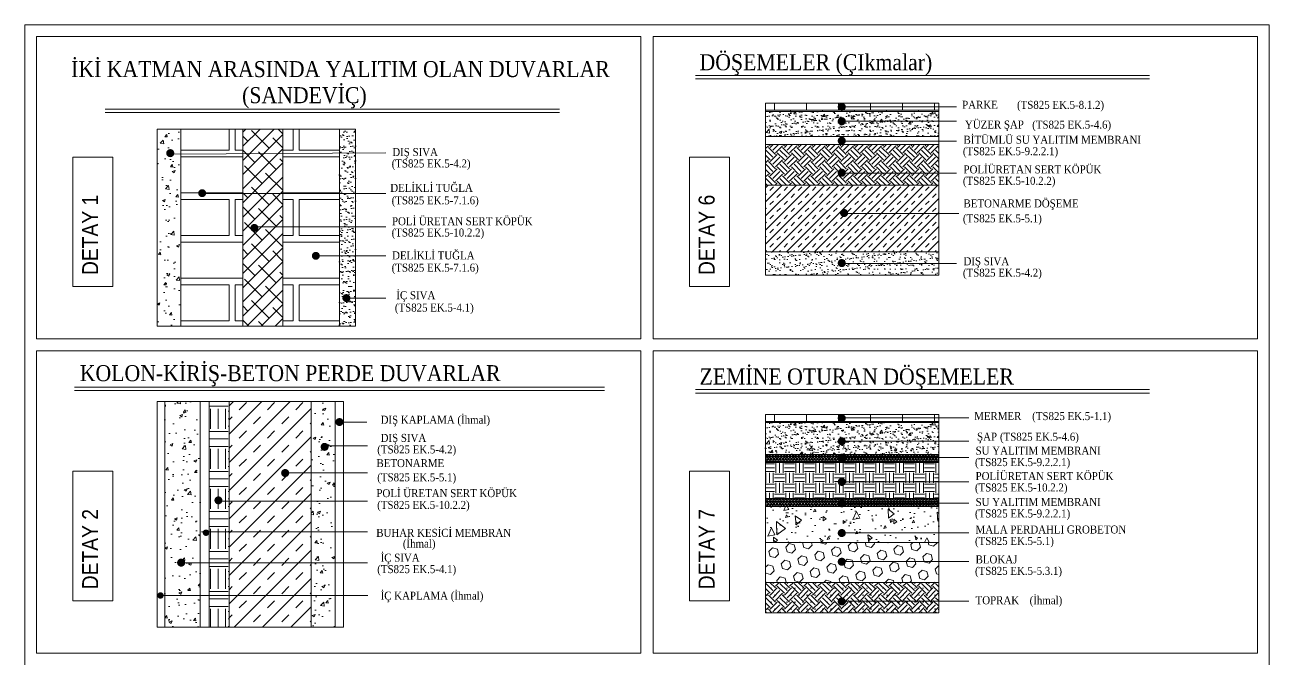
# Model space of a CAD drawing. Header units: millimetres. Extents: x 35860 to 71103, y -11298 to -8385.
# Drawn here: x 69505 to 71103, y -10080 to -9265 of the extents above; entities that cross this region are included whole.
import ezdxf

# ---------------------------------------------------------------- set-up
doc = ezdxf.new("R2010")
doc.units = ezdxf.units.MM
doc.header["$MEASUREMENT"] = 0
doc.layers.add('02', color=2, linetype='Continuous', lineweight=20)
doc.styles.add('T', font='')
doc.styles.get('T').set_extended_font_data('Times New Roman Tur')

msp = doc.modelspace()

# ---------------------------------------------------------------- hatches: boundary and pattern name
at = {"layer": '02'}
h = msp.add_hatch(dxfattribs=at)
h.set_pattern_fill('AR-BRSTD', color=256, scale=5.1413, style=0)
h.set_pattern_definition([(0, (45275.231, -37497.466), (0, 13.711847), []), (90, (45275.231, -37497.466), (-20.5652, 13.711847), [13.711847, -13.711847])])
h.paths.add_polyline_path([(70456.1, -9365.6), (70456.1, -9375.9), (70678.7, -9375.9), (70678.7, -9365.6)])
h = msp.add_hatch(dxfattribs=at)
h.set_pattern_fill('AR-CONC', color=256, scale=5.1413, style=0)
h.set_pattern_definition([(50, (45275.23, -37497.466), (36.876498, -3.226276), [3.855975, -42.415725]), (355, (45275.23, -37497.466), (-7.133622, 38.672454), [3.08478, -33.93258]), (100.4514, (45278.304, -37497.735), (29.742903, 35.446155), [3.277074, -36.04782]), (46.1842, (45275.23, -37487.183), (54.870064, -8.50983), [5.78396, -63.62359]), (96.6356, (45279.804, -37487.89), (48.05381, 50.08232), [4.91561, -54.07172]), (351.1842, (45275.23, -37487.183), (48.053775, 50.08236), [4.62717, -50.89887]), (21, (45280.373, -37489.754), (30.688782, -20.699845), [3.855975, -42.415725]), (326, (45280.373, -37489.754), (12.50957, 37.28214), [3.08478, -33.93258]), (71.4514, (45282.93, -37491.48), (43.198366, 16.58226), [3.277074, -36.04782]), (37.5, (45275.231, -37497.466), (0.6251746, 17.1150717), [0, -33.521276, 0, -34.44671, 0, -34.061113]), (7.5, (45275.231, -37497.466), (13.525194, 20.277889), [0, -19.639766, 0, -32.750081, 0, -12.981782]), (327.5, (45263.766, -37497.466), (27.445413, -1.1596136), [0, -12.85325, 0, -40.10214, 0, -53.212455]), (317.5, (45258.625, -37497.466), (29.98335, 5.146697), [0, -16.709225, 0, -26.631934, 0, -37.788555])])
h.paths.add_polyline_path([(70456.1, -9375.9), (70456.1, -9408.4), (70678.7, -9408.4), (70678.7, -9375.9)])
h = msp.add_hatch(dxfattribs=at)
h.set_pattern_fill('AR-SAND', color=256, scale=5.1413, style=0)
h.set_pattern_definition([(37.5, (45275.231, -37497.466), (-0.3238678, 9.906379), [0, -7.814776, 0, -8.74021, 0, -8.3546125]), (7.5, (45275.231, -37497.466), (9.098953, 14.5094996), [0, -4.215866, 0, -7.043581, 0, -2.6991825]), (327.5, (45268.9075, -37497.466), (16.0107376, 0.0290949), [0, -2.57065, 0, -9.25434, 0, -12.082055]), (317.5, (45268.908, -37497.466), (15.4553987, 4.5123934), [0, -1.285325, 0, -6.066734, 0, -6.940755])])
h.paths.add_polyline_path([(70456.1, -9375.9), (70456.1, -9408.4), (70678.7, -9408.4), (70678.7, -9375.9)])
h = msp.add_hatch(dxfattribs=at)
h.set_pattern_fill('AR-CONC', color=256, scale=5.1413, style=0)
h.set_pattern_definition([(50, (44490.137, -37452.67), (36.876498, -3.226276), [3.855975, -42.415725]), (355, (44490.137, -37452.67), (-7.133622, 38.672454), [3.08478, -33.93258]), (100.4514, (44493.21, -37452.94), (29.742903, 35.446155), [3.277074, -36.04782]), (46.1842, (44490.137, -37442.39), (54.870064, -8.50983), [5.78396, -63.62359]), (96.6356, (44494.71, -37443.097), (48.05381, 50.08232), [4.91561, -54.07172]), (351.1842, (44490.137, -37442.39), (48.053775, 50.08236), [4.62717, -50.89887]), (21, (44495.278, -37444.958), (30.688782, -20.699845), [3.855975, -42.415725]), (326, (44495.28, -37444.96), (12.50957, 37.28214), [3.08478, -33.93258]), (71.4514, (44497.836, -37446.683), (43.198366, 16.58226), [3.277074, -36.04782]), (37.5, (44490.137, -37452.67), (0.6251746, 17.1150717), [0, -33.521276, 0, -34.44671, 0, -34.061113]), (7.5, (44490.137, -37452.67), (13.525194, 20.277889), [0, -19.639766, 0, -32.750081, 0, -12.981782]), (327.5, (44478.672, -37452.67), (27.445413, -1.1596136), [0, -12.85325, 0, -40.10214, 0, -53.212455]), (317.5, (44473.53, -37452.67), (29.98335, 5.146697), [0, -16.709225, 0, -26.631934, 0, -37.788555])])
h.paths.add_polyline_path([(69674.5, -9651.8), (69705.3, -9651.8), (69705.3, -9398.6), (69674.5, -9398.6)])
h = msp.add_hatch(dxfattribs=at)
h.set_pattern_fill('AR-BRELM', color=256, scale=20.5652, style=0)
h.set_pattern_definition([(0, (44479.42, -37452.67), (0, 109.69478), [156.80965, -7.71195]), (0, (44479.42, -37406.4), (0, 109.69478), [156.80965, -7.71195]), (0, (44520.55, -37397.82), (0, 109.69478), [74.54885, -7.71195]), (0, (44520.55, -37351.55), (0, 109.69478), [74.54885, -7.71195]), (90, (44479.42, -37452.67), (-164.5216, 1e-14), [46.2717, -63.4231]), (90, (44471.7, -37452.67), (-164.5216, 1e-14), [46.2717, -63.4231]), (90, (44520.55, -37397.82), (-82.2608, 5e-15), [46.2717, -63.42308]), (90, (44512.84, -37397.82), (-82.2608, 5e-15), [46.2717, -63.42308])])
h.paths.add_polyline_path([(69705.3, -9651.8), (69784.7, -9651.8), (69784.7, -9398.6), (69705.3, -9398.6)])
h.paths.add_polyline_path([(69908.9, -9398.6), (69836.1, -9398.6), (69836.1, -9651.8), (69908.9, -9651.8)])
h = msp.add_hatch(dxfattribs=at)
h.set_pattern_fill('ANSI38', color=256, scale=102.826, style=0)
h.set_pattern_definition([(45, (44479.42, -37452.67), (-9.0886202, 9.0886202), []), (135, (44479.42, -37452.67), (-27.2658607, 9.0886202), [32.133125, -19.279875])])
h.paths.add_polyline_path([(69784.7, -9651.8), (69836.1, -9651.8), (69836.1, -9398.6), (69784.7, -9398.6)])
h = msp.add_hatch(dxfattribs=at)
h.set_pattern_fill('AR-SAND', color=256, scale=5.1413, style=0)
h.set_pattern_definition([(37.5, (44462.45, -37452.67), (-0.3238678, 9.906379), [0, -7.814776, 0, -8.74021, 0, -8.3546125]), (7.5, (44462.45, -37452.67), (9.098953, 14.5094996), [0, -4.215866, 0, -7.043581, 0, -2.6991825]), (327.5, (44456.127, -37452.67), (16.0107376, 0.0290949), [0, -2.57065, 0, -9.25434, 0, -12.082055]), (317.5, (44456.127, -37452.67), (15.4553987, 4.5123934), [0, -1.285325, 0, -6.066734, 0, -6.940755])])
h.paths.add_polyline_path([(69929.5, -9398.6), (69908.9, -9398.6), (69908.9, -9651.8), (69929.5, -9651.8)])
h = msp.add_hatch(dxfattribs=at)
h.set_pattern_fill('EARTH', color=256, scale=51.413, angle=45, style=0)
h.set_pattern_definition([(45, (45275.231, -37422.139), (1e-15, 18.1772405), [12.85325, -12.85325]), (45, (45271.823, -37418.731), (1e-15, 18.1772405), [12.85325, -12.85325]), (45, (45268.415, -37415.323), (1e-15, 18.1772405), [12.85325, -12.85325]), (135, (45268.415, -37413.051), (-18.1772405, 2e-15), [12.85325, -12.85325]), (135, (45271.823, -37409.642), (-18.1772405, 2e-15), [12.85325, -12.85325]), (135, (45275.231, -37406.234), (-18.1772405, 2e-15), [12.85325, -12.85325])])
h.paths.add_polyline_path([(70678.7, -9418.6), (70456.1, -9418.6), (70456.1, -9470.7), (70678.7, -9470.7)])
h = msp.add_hatch(dxfattribs=at)
h.set_pattern_fill('TRANS', color=256, scale=51.413, angle=45, style=0)
h.set_pattern_definition([(45, (43236.725, -41019.536), (-9.0886202, 9.0886202), []), (45, (43232.18, -41014.992), (-9.0886202, 9.0886202), [6.426625, -6.426625])])
h.paths.add_polyline_path([(70678.7, -9556.3), (70678.7, -9470.7), (70456.1, -9470.7), (70456.1, -9556.3)])
h = msp.add_hatch(dxfattribs=at)
h.set_pattern_fill('AR-SAND', color=256, scale=5.1413, style=0)
h.set_pattern_definition([(37.5, (45275.231, -37507.748), (-0.3238678, 9.906379), [0, -7.814776, 0, -8.74021, 0, -8.3546125]), (7.5, (45275.231, -37507.748), (9.098953, 14.5094996), [0, -4.215866, 0, -7.043581, 0, -2.6991825]), (327.5, (45268.9075, -37507.748), (16.0107376, 0.0290949), [0, -2.57065, 0, -9.25434, 0, -12.082055]), (317.5, (45268.908, -37507.748), (15.4553987, 4.5123934), [0, -1.285325, 0, -6.066734, 0, -6.940755])])
h.paths.add_polyline_path([(70678.7, -9586.2), (70678.7, -9556.3), (70456.1, -9556.3), (70456.1, -9586.2)])
h = msp.add_hatch(dxfattribs=at)
h.set_pattern_fill('AR-CONC', color=256, scale=5.1413, style=0)
h.set_pattern_definition([(50, (45657.12, -37906.674), (36.876498, -3.226276), [3.855975, -42.415725]), (355, (45657.12, -37906.674), (-7.133622, 38.672454), [3.08478, -33.93258]), (100.4514, (45660.19, -37906.943), (29.742903, 35.446155), [3.277074, -36.04782]), (46.1842, (45657.12, -37896.39), (54.870064, -8.50983), [5.78396, -63.62359]), (96.6356, (45661.69, -37897.1), (48.05381, 50.08232), [4.91561, -54.07172]), (351.1842, (45657.12, -37896.39), (48.053775, 50.08236), [4.62717, -50.89887]), (21, (45662.26, -37898.962), (30.688782, -20.699845), [3.855975, -42.415725]), (326, (45662.26, -37898.962), (12.50957, 37.28214), [3.08478, -33.93258]), (71.4514, (45664.817, -37900.687), (43.198366, 16.58226), [3.277074, -36.04782]), (37.5, (45657.119, -37906.674), (0.6251746, 17.1150717), [0, -33.521276, 0, -34.44671, 0, -34.061113]), (7.5, (45657.119, -37906.674), (13.525194, 20.277889), [0, -19.639766, 0, -32.750081, 0, -12.981782]), (327.5, (45645.653, -37906.674), (27.445413, -1.1596136), [0, -12.85325, 0, -40.10214, 0, -53.212455]), (317.5, (45640.512, -37906.674), (29.98335, 5.146697), [0, -16.709225, 0, -26.631934, 0, -37.788555])])
h.paths.add_polyline_path([(69730, -9748.5), (69684.4, -9748.5), (69684.4, -10038.5), (69730, -10038.5)])
h = msp.add_hatch(dxfattribs=at)
h.set_pattern_fill('EARTH', color=256, scale=102.826, angle=90, style=0)
h.set_pattern_definition([(90, (45649.84, -37906.674), (-25.7065, 25.7065), [25.7065, -25.7065]), (90, (45640.2, -37906.674), (-25.7065, 25.7065), [25.7065, -25.7065]), (90, (45630.56, -37906.674), (-25.7065, 25.7065), [25.7065, -25.7065]), (180, (45627.347, -37903.46), (-25.7065, -25.7065), [25.7065, -25.7065]), (180, (45627.347, -37893.82), (-25.7065, -25.7065), [25.7065, -25.7065]), (180, (45627.347, -37884.18), (-25.7065, -25.7065), [25.7065, -25.7065])])
h.paths.add_polyline_path([(69741.7, -10038.5), (69767.1, -10038.5), (69767.1, -9748.5), (69741.7, -9748.5)])
h = msp.add_hatch(dxfattribs=at)
h.set_pattern_fill('TRANS', color=256, scale=102.826, angle=45, style=0)
h.set_pattern_definition([(45, (45649.84, -37906.674), (-18.17724, 18.17724), []), (45, (45640.752, -37897.585), (-18.17724, 18.17724), [12.85325, -12.85325])])
h.paths.add_polyline_path([(69872.5, -9748.5), (69767.1, -9748.5), (69767.1, -10038.5), (69872.5, -10038.5)])
h = msp.add_hatch(dxfattribs=at)
h.set_pattern_fill('AR-CONC', color=256, scale=5.1413, style=0)
h.set_pattern_definition([(50, (45649.84, -37906.674), (36.876498, -3.226276), [3.855975, -42.415725]), (355, (45649.84, -37906.674), (-7.133622, 38.672454), [3.08478, -33.93258]), (100.4514, (45652.914, -37906.943), (29.742903, 35.446155), [3.277074, -36.04782]), (46.1842, (45649.84, -37896.39), (54.870064, -8.50983), [5.78396, -63.62359]), (96.6356, (45654.413, -37897.1), (48.05381, 50.08232), [4.91561, -54.07172]), (351.1842, (45649.84, -37896.39), (48.053775, 50.08236), [4.62717, -50.89887]), (21, (45654.982, -37898.962), (30.688782, -20.699845), [3.855975, -42.415725]), (326, (45654.98, -37898.962), (12.50957, 37.28214), [3.08478, -33.93258]), (71.4514, (45657.54, -37900.687), (43.198366, 16.58226), [3.277074, -36.04782]), (37.5, (45649.84, -37906.674), (0.6251746, 17.1150717), [0, -33.521276, 0, -34.44671, 0, -34.061113]), (7.5, (45649.84, -37906.674), (13.525194, 20.277889), [0, -19.639766, 0, -32.750081, 0, -12.981782]), (327.5, (45638.375, -37906.674), (27.445413, -1.1596136), [0, -12.85325, 0, -40.10214, 0, -53.212455]), (317.5, (45633.234, -37906.674), (29.98335, 5.146697), [0, -16.709225, 0, -26.631934, 0, -37.788555])])
h.paths.add_polyline_path([(69872.5, -10038.5), (69903.4, -10038.5), (69903.4, -9748.5), (69872.5, -9748.5)])
h = msp.add_hatch(dxfattribs=at)
h.set_pattern_fill('AR-BRSTD', color=256, scale=5.1413, style=0)
h.set_pattern_definition([(0, (45275.231, -37897.209), (0, 13.711847), []), (90, (45275.231, -37897.209), (-20.5652, 13.711847), [13.711847, -13.711847])])
h.paths.add_polyline_path([(70456.1, -9765.3), (70456.1, -9775.6), (70678.7, -9775.6), (70678.7, -9765.3)])
h = msp.add_hatch(dxfattribs=at)
h.set_pattern_fill('AR-SAND', color=256, scale=5.1413, style=0)
h.set_pattern_definition([(37.5, (45275.231, -37897.209), (-0.3238678, 9.906379), [0, -7.814776, 0, -8.74021, 0, -8.3546125]), (7.5, (45275.231, -37897.209), (9.098953, 14.5094996), [0, -4.215866, 0, -7.043581, 0, -2.6991825]), (327.5, (45268.9075, -37897.209), (16.0107376, 0.0290949), [0, -2.57065, 0, -9.25434, 0, -12.082055]), (317.5, (45268.908, -37897.209), (15.4553987, 4.5123934), [0, -1.285325, 0, -6.066734, 0, -6.940755])])
h.paths.add_polyline_path([(70678.7, -9816.7), (70678.7, -9775.6), (70456.1, -9775.6), (70456.1, -9816.7)])
h = msp.add_hatch(dxfattribs=at)
h.set_pattern_fill('AR-CONC', color=256, scale=5.1413, style=0)
h.set_pattern_definition([(50, (45275.23, -37897.21), (36.876498, -3.226276), [3.855975, -42.415725]), (355, (45275.23, -37897.21), (-7.133622, 38.672454), [3.08478, -33.93258]), (100.4514, (45278.304, -37897.478), (29.742903, 35.446155), [3.277074, -36.04782]), (46.1842, (45275.23, -37886.926), (54.870064, -8.50983), [5.78396, -63.62359]), (96.6356, (45279.804, -37887.635), (48.05381, 50.08232), [4.91561, -54.07172]), (351.1842, (45275.23, -37886.926), (48.053775, 50.08236), [4.62717, -50.89887]), (21, (45280.373, -37889.497), (30.688782, -20.699845), [3.855975, -42.415725]), (326, (45280.373, -37889.497), (12.50957, 37.28214), [3.08478, -33.93258]), (71.4514, (45282.93, -37891.22), (43.198366, 16.58226), [3.277074, -36.04782]), (37.5, (45275.231, -37897.209), (0.6251746, 17.1150717), [0, -33.521276, 0, -34.44671, 0, -34.061113]), (7.5, (45275.231, -37897.209), (13.525194, 20.277889), [0, -19.639766, 0, -32.750081, 0, -12.981782]), (327.5, (45263.766, -37897.209), (27.445413, -1.1596136), [0, -12.85325, 0, -40.10214, 0, -53.212455]), (317.5, (45258.625, -37897.209), (29.98335, 5.146697), [0, -16.709225, 0, -26.631934, 0, -37.788555])])
h.paths.add_polyline_path([(70678.7, -9816.7), (70678.7, -9775.6), (70456.1, -9775.6), (70456.1, -9816.7)])
h = msp.add_hatch(dxfattribs=at)
h.set_pattern_fill('NET3', color=256, scale=25.7065, style=0)
h.set_pattern_definition([(0, (45275.2313, -37897.2087), (0, 3.2133125), []), (60, (45275.2313, -37897.2087), (-2.78281026, 1.60665625), []), (120, (45275.2313, -37897.2087), (-2.78281026, -1.60665625), [])])
h.paths.add_polyline_path([(70678.7, -9827), (70678.7, -9816.7), (70456.1, -9816.7), (70456.1, -9827)])
h.paths.add_polyline_path([(70456.1, -9873.3), (70456.1, -9883.6), (70678.7, -9883.6), (70678.7, -9873.3)])
h = msp.add_hatch(dxfattribs=at)
h.set_pattern_fill('EARTH', color=256, scale=51.413, style=0)
h.set_pattern_definition([(0, (45275.231, -37897.209), (12.85325, 12.85325), [12.85325, -12.85325]), (0, (45275.231, -37892.389), (12.85325, 12.85325), [12.85325, -12.85325]), (0, (45275.231, -37887.569), (12.85325, 12.85325), [12.85325, -12.85325]), (90, (45276.838, -37885.962), (-12.85325, 12.85325), [12.85325, -12.85325]), (90, (45281.658, -37885.962), (-12.85325, 12.85325), [12.85325, -12.85325]), (90, (45286.478, -37885.962), (-12.85325, 12.85325), [12.85325, -12.85325])])
h.paths.add_polyline_path([(70678.7, -9873.3), (70678.7, -9827), (70456.1, -9827), (70456.1, -9873.3)])
h = msp.add_hatch(dxfattribs=at)
h.set_pattern_fill('AR-CONC', color=256, scale=15.4239, angle=45, style=0)
h.set_pattern_definition([(95, (45275.23, -37897.21), (85.07083, 71.3829), [11.56792, -127.24717]), (40, (45275.23, -37897.21), (-97.16936, 66.90397), [9.25434, -101.79774]), (145.4514, (45282.32, -37891.26), (-12.09843, 138.28687), [9.83122, -108.14346]), (91.1842, (45253.42, -37875.4), (134.44906, 98.3449), [17.3519, -190.87076]), (141.6356, (45264.62, -37867.2), (-4.3031, 208.1782), [14.7468, -162.21516]), (36.1842, (45253.42, -37875.4), (-4.3033, 208.1782), [13.8815, -152.6966]), (66, (45269.78, -37869.94), (109.01174, 21.18974), [11.56792, -127.24717]), (11, (45269.78, -37869.94), (-52.55055, 105.62417), [9.25434, -101.79774]), (116.4514, (45278.86, -37868.18), (56.4613, 126.81386), [9.83122, -108.14346]), (82.5, (45275.23, -37897.21), (-34.980354, 37.632745), [0, -100.56383, 0, -103.34013, 0, -102.18334]), (52.5, (45275.23, -37897.21), (-14.32463, 71.70717), [0, -58.9193, 0, -98.25024, 0, -38.94535]), (12.5, (45250.91, -37921.53), (60.680425, 55.7606), [0, -38.55975, 0, -120.30642, 0, -159.63736]), (2.5, (45240.004, -37932.436), (52.6865, 74.52209), [0, -50.12768, 0, -79.8958, 0, -113.36567])])
h.paths.add_polyline_path([(70456.1, -9883.6), (70456.1, -9929.9), (70678.7, -9929.9), (70678.7, -9883.6)])
h = msp.add_hatch(dxfattribs=at)
h.set_pattern_fill('AR-CONC', color=256, scale=5.1413, angle=45, style=0)
h.set_pattern_definition([(95, (45275.23, -37897.21), (28.356943, 23.7943), [3.855975, -42.415725]), (40, (45275.23, -37897.21), (-32.389787, 22.30132), [3.08478, -33.93258]), (145.4514, (45277.594, -37895.226), (-4.03281, 46.095625), [3.277074, -36.04782]), (91.1842, (45267.96, -37889.94), (44.81635, 32.781637), [5.78396, -63.62359]), (141.6356, (45271.695, -37887.206), (-1.43437, 69.39273), [4.91561, -54.07172]), (36.1842, (45267.96, -37889.94), (-1.43443, 69.39273), [4.62717, -50.89887]), (66, (45273.414, -37888.12), (36.337247, 7.063245), [3.855975, -42.415725]), (11, (45273.414, -37888.12), (-17.51685, 35.208056), [3.08478, -33.93258]), (116.4514, (45276.44, -37887.53), (18.82043, 42.271286), [3.277074, -36.04782]), (82.5, (45275.231, -37897.209), (-11.660118, 12.5442485), [0, -33.521276, 0, -34.44671, 0, -34.061112]), (52.5, (45275.231, -37897.209), (-4.774877, 23.9023895), [0, -19.639766, 0, -32.750081, 0, -12.981782]), (12.5, (45267.124, -37905.316), (20.226808, 18.586867), [0, -12.85325, 0, -40.10214, 0, -53.212455]), (2.5, (45263.49, -37908.95), (17.562166, 24.840695), [0, -16.709225, 0, -26.631934, 0, -37.788555])])
h.paths.add_polyline_path([(70456.1, -9883.6), (70456.1, -9929.9), (70678.7, -9929.9), (70678.7, -9883.6)])
h = msp.add_hatch(dxfattribs=at)
h.set_pattern_fill('AR-CONC', color=256, scale=10.2826, angle=45, style=0)
h.set_pattern_definition([(95, (45275.23, -37897.21), (56.71389, 47.5886), [7.71195, -84.83145]), (40, (45275.23, -37897.21), (-64.77957, 44.60264), [6.16956, -67.86516]), (145.4514, (45279.96, -37893.24), (-8.06562, 92.19125), [6.55415, -72.09564]), (91.1842, (45260.69, -37882.67), (89.6327, 65.56327), [11.56792, -127.24717]), (141.6356, (45268.16, -37877.2), (-2.86874, 138.78545), [9.83122, -108.14344]), (36.1842, (45260.69, -37882.67), (-2.86885, 138.78545), [9.25434, -101.79774]), (66, (45271.596, -37879.03), (72.67449, 14.12649), [7.71195, -84.83145]), (11, (45271.596, -37879.03), (-35.0337, 70.41611), [6.16956, -67.86516]), (116.4514, (45277.65, -37877.854), (37.64086, 84.54257), [6.55415, -72.09564]), (82.5, (45275.23, -37897.21), (-23.320236, 25.088497), [0, -67.04255, 0, -68.89342, 0, -68.122225]), (52.5, (45275.23, -37897.21), (-9.549753, 47.80478), [0, -39.27953, 0, -65.50016, 0, -25.963565]), (12.5, (45259.017, -37913.423), (40.453616, 37.173734), [0, -25.7065, 0, -80.20428, 0, -106.42491]), (2.5, (45251.746, -37920.694), (35.12433, 49.68139), [0, -33.41845, 0, -53.26387, 0, -75.57711])])
h.paths.add_polyline_path([(70678.7, -9929.9), (70678.7, -9883.6), (70456.1, -9883.6), (70456.1, -9929.9)])
h = msp.add_hatch(dxfattribs=at)
h.set_pattern_fill('HEX', color=256, scale=51.413, angle=45, style=0)
h.set_pattern_definition([(45, (45275.231, -37897.209), (-7.870976, 7.870976), [6.426625, -12.85325]), (165, (45275.231, -37897.209), (-2.8809772, -10.7519532), [6.426625, -12.85325]), (105, (45279.776, -37892.664), (-10.7519532, -2.8809772), [6.426625, -12.85325])])
h.paths.add_polyline_path([(70456.1, -9929.9), (70456.1, -9981), (70678.7, -9981), (70678.7, -9929.9)])
h = msp.add_hatch(dxfattribs=at)
h.set_pattern_fill('EARTH', color=256, scale=51.413, angle=45, style=0)
h.set_pattern_definition([(45, (45275.231, -37887.966), (1e-15, 18.1772405), [12.85325, -12.85325]), (45, (45271.823, -37884.558), (1e-15, 18.1772405), [12.85325, -12.85325]), (45, (45268.415, -37881.15), (1e-15, 18.1772405), [12.85325, -12.85325]), (135, (45268.415, -37878.877), (-18.1772405, 2e-15), [12.85325, -12.85325]), (135, (45271.823, -37875.469), (-18.1772405, 2e-15), [12.85325, -12.85325]), (135, (45275.231, -37872.061), (-18.1772405, 2e-15), [12.85325, -12.85325])])
h.paths.add_polyline_path([(70678.7, -10019.9), (70678.7, -9981), (70456.1, -9981), (70456.1, -10019.9)])
h = msp.add_hatch(dxfattribs=at)
h.set_pattern_fill('SWAMP', color=256, scale=10.2826, style=0)
h.set_pattern_definition([(0, (45275.231, -37887.966), (5.1413, 8.9049928), [1.285325, -8.997275]), (90, (45275.874, -37887.966), (-5.1413, 8.9049928), [0.6426625, -17.167323]), (90, (45276.0346, -37887.966), (-5.1413, 8.9049928), [0.51413, -17.2958556]), (90, (45275.7133, -37887.966), (-5.1413, 8.9049928), [0.51413, -17.2958556]), (60, (45276.195, -37887.966), (-5.1413, 8.9049928), [0.411304, -9.871296]), (120, (45275.553, -37887.966), (-10.2826, 4e-09), [0.411304, -9.871296])])
h.paths.add_polyline_path([(70456.1, -9981), (70456.1, -10019.9), (70678.7, -10019.9), (70678.7, -9981)])

# ---------------------------------------------------------------- linework, layer by layer
for p, q in [((70949.3, -9329.7), (70366.2, -9329.7)), ((70949.3, -9334.2), (70366.2, -9334.2)), ((70191.3, -9373), (69608.1, -9373)), ((70191.3, -9377.5), (69608.1, -9377.5)), ((70456.1, -9365.6), (70678.7, -9365.6)), ((70456.1, -9365.6), (70456.1, -9586.2)), ((70456.1, -9375.9), (70678.7, -9375.9)), ((70556.6, -9370), (70701.4, -9370)), ((70678.7, -9365.6), (70678.7, -9586.2)), ((70556.6, -9388.4), (70701.4, -9388.4)), ((69674.5, -9398.6), (69674.5, -9651.8)), ((69929.5, -9398.6), (69674.5, -9398.6)), ((69705.3, -9398.6), (69705.3, -9651.8)), ((69784.7, -9398.6), (69784.7, -9651.8)), ((69836.1, -9398.6), (69836.1, -9651.8)), ((69908.9, -9398.6), (69908.9, -9651.8)), ((69929.5, -9398.6), (69929.5, -9651.8)), ((70456.1, -9408.4), (70678.7, -9408.4)), ((70456.1, -9418.6), (70678.7, -9418.6)), ((70556.6, -9414.2), (70701.4, -9414.2)), ((69694.9, -9430.7), (69968.5, -9429.4)), ((70556.6, -9455.3), (70701.4, -9455.3)), ((70456.1, -9470.7), (70678.7, -9470.7)), ((69732.6, -9481.3), (69968.5, -9481.3)), ((70559.6, -9507), (70704.4, -9507)), ((69799.5, -9524.4), (69968.5, -9524.4)), ((70456.1, -9556.3), (70678.7, -9556.3)), ((69877, -9561.4), (69968.5, -9561.4)), ((70556.6, -9571.3), (70701.4, -9571.3)), ((70456.1, -9586.2), (70678.7, -9586.2)), ((69916.2, -9615.8), (69968.5, -9615.8)), ((69674.5, -9651.8), (69929.5, -9651.8)), ((70249.1, -9730.2), (69568.6, -9730.2)), ((70249.1, -9734.6), (69568.6, -9734.6)), ((70949.3, -9733.4), (70366.2, -9733.4)), ((70949.3, -9737.9), (70366.2, -9737.9)), ((69914.1, -9748.5), (69674.5, -9748.5)), ((69674.5, -9748.5), (69674.5, -10038.5)), ((69684.4, -9748.5), (69684.4, -10038.5)), ((69730, -9748.5), (69730, -10038.5)), ((69741.7, -9748.5), (69741.7, -10038.5)), ((69767.1, -9748.5), (69767.1, -10038.5)), ((69872.5, -9748.5), (69872.5, -10038.5)), ((69903.4, -9748.5), (69903.4, -10038.5)), ((69914.1, -9748.5), (69914.1, -10038.5)), ((69908, -9775), (69944.2, -9775)), ((70456.1, -9765.3), (70678.7, -9765.3)), ((70456.1, -9765.3), (70456.1, -10019.9)), ((70456.1, -9775.6), (70678.7, -9775.6)), ((70556.6, -9769.7), (70717, -9769.7)), ((70678.7, -9765.3), (70678.7, -10019.9)), ((69890, -9805.5), (69944.8, -9805.5)), ((70556.6, -9799.6), (70717, -9799.6)), ((70456.1, -9816.7), (70678.7, -9816.7)), ((70456.1, -9827), (70678.7, -9827)), ((70556.6, -9820.6), (70717, -9820.6)), ((69839.1, -9840.4), (69944.8, -9840.4)), ((70556.6, -9851.7), (70717, -9851.7)), ((70456.1, -9873.3), (70678.7, -9873.3)), ((69749.5, -9876.5), (69944.8, -9876.5)), ((70456.1, -9883.6), (70678.7, -9883.6)), ((70556.6, -9879.1), (70717, -9879.1)), ((69731.8, -9916.2), (69944.8, -9916.2)), ((70556.6, -9917.4), (70717, -9917.4)), ((70456.1, -9929.9), (70678.7, -9929.9)), ((69701.2, -9955.9), (69944.8, -9955.9)), ((70556.6, -9954.3), (70717, -9954.3)), ((70456.1, -9981), (70678.7, -9981)), ((69679.5, -9997.8), (69945.2, -9997.8)), ((70456.1, -10019.9), (70678.7, -10019.9)), ((70556.6, -10005.3), (70717, -10005.3)), ((69914.1, -10038.5), (69674.5, -10038.5))]:
    msp.add_line(p, q, dxfattribs=at)
for points in [[(69504.8, -9264.8), (71102.9, -9264.8), (71102.9, -11297.8), (69504.8, -11297.8)], [(69519.8, -9279.8), (70296.1, -9279.8), (70296.1, -9668.2), (69519.8, -9668.2)], [(70311.6, -9279.8), (71087.9, -9279.8), (71087.9, -9668.2), (70311.6, -9668.2)], [(69566.5, -9434.6), (69617.9, -9434.6), (69617.9, -9600.8), (69566.5, -9600.8)], [(70358.3, -9434.6), (70409.7, -9434.6), (70409.7, -9600.8), (70358.3, -9600.8)], [(69519.8, -9683.6), (70296.1, -9683.6), (70296.1, -10071.8), (69519.8, -10071.8)], [(70311.6, -9683.6), (71087.9, -9683.6), (71087.9, -10071.8), (70311.6, -10071.8)], [(69566.5, -9838.3), (69617.9, -9838.3), (69617.9, -10004.5), (69566.5, -10004.5)], [(70358.3, -9838.3), (70409.7, -9838.3), (70409.7, -10004.5), (70358.3, -10004.5)]]:
    msp.add_lwpolyline(points, close=True, dxfattribs=at)
for points, const_width in [([(70551.4, -9370.2, 1), (70556.6, -9370.2, 1)], 5.14), ([(70551.4, -9388.6, 1), (70556.6, -9388.6, 1)], 5.14), ([(70551.4, -9413.7, 1), (70556.6, -9413.7, 1)], 5.14), ([(69688.9, -9429.6, 1), (69694.1, -9429.6, 1)], 5.14), ([(70551.4, -9454.8, 1), (70556.6, -9454.8, 1)], 5.14), ([(69730, -9481, 1), (69735.1, -9481, 1)], 5.14), ([(70554.4, -9506.5, 1), (70559.6, -9506.5, 1)], 5.14), ([(69797, -9525.6, 1), (69802.1, -9525.6, 1)], 5.14), ([(69876, -9561.5, 1), (69881.1, -9561.5, 1)], 5.14), ([(70551.4, -9570.8, 1), (70556.6, -9570.8, 1)], 5.14), ([(69915.2, -9615.8, 1), (69920.3, -9615.8, 1)], 5.14), ([(69906.3, -9775, -1), (69911.4, -9775, -1)], 5.14), ([(70551.4, -9770, 1), (70556.6, -9770, 1)], 5.14), ([(70551.4, -9799.8, 1), (70556.6, -9799.8, 1)], 5.14), ([(69887.2, -9806.9, -1), (69892.3, -9806.9, -1)], 5.14), ([(70551.4, -9820.8, 1), (70556.6, -9820.8, 1)], 5.14), ([(69836.5, -9840.5, -1), (69841.7, -9840.5, -1)], 5.14), ([(70551.4, -9851.9, 1), (70556.6, -9851.9, 1)], 5.14), ([(69750.8, -9875.6, -1), (69755.9, -9875.6, -1)], 5.14), ([(70551.4, -9879.4, 1), (70556.6, -9879.4, 1)], 5.14), ([(69735.3, -9917.2, -1), (69739.4, -9917.2, -1)], 4.11), ([(70551.4, -9917.6, 1), (70556.6, -9917.6, 1)], 5.14), ([(69702.9, -9955.6, -1), (69708.1, -9955.6, -1)], 5.14), ([(70551.4, -9954.5, 1), (70556.6, -9954.5, 1)], 5.14), ([(69676.9, -9997.8, -1), (69681, -9997.8, -1)], 4.11), ([(70551.4, -10005.5, 1), (70556.6, -10005.5, 1)], 5.14)]:
    msp.add_lwpolyline(points, format="xyb", close=True, dxfattribs=dict(at, const_width=const_width))

# ---------------------------------------------------------------- texts
at = {"layer": '02', "style": 'T', "width": 0.9}
for s, height, p in [('DÖŞEMELER (ÇIkmalar)', 20.565, (70371.3, -9323.1)), ('İKİ KATMAN ARASINDA YALITIM OLAN DUVARLAR', 20.565, (69564.2, -9331.9)), ('(SANDEVİÇ)', 20.57, (69783.8, -9365.4)), ('PARKE', 10.28, (70708.6, -9372.6)), ('(TS825 EK.5-8.1.2)', 10.283, (70779.1, -9372.7)), ('YÜZER ŞAP', 10.28, (70712.2, -9398)), ('(TS825 EK.5-4.6)', 10.283, (70798.6, -9398.1)), ('BİTÜMLÜ SU YALITIM MEMBRANI', 10.283, (70710.4, -9417.5)), ('DIŞ SIVA', 10.28, (69976.7, -9433.3)), ('(TS825 EK.5-9.2.2.1)', 10.283, (70709.6, -9432.2)), ('(TS825 EK.5-4.2)', 10.283, (69975.9, -9448)), ('POLİÜRETAN SERT KÖPÜK', 10.283, (70710.4, -9455.6)), ('(TS825 EK.5-10.2.2)', 10.283, (70709.6, -9470.3)), ('DELİKLİ TUĞLA', 10.283, (69974.1, -9479.3)), ('(TS825 EK.5-7.1.6)', 10.283, (69975.9, -9495.3)), ('BETONARME DÖŞEME', 10.283, (70710.4, -9499.3)), ('(TS825 EK.5-5.1)', 10.283, (70709.6, -9518.5)), ('POLİ ÜRETAN SERT KÖPÜK', 10.283, (69976.3, -9522.2)), ('(TS825 EK.5-10.2.2)', 10.283, (69975.9, -9536.7)), ('DELİKLİ TUĞLA', 10.283, (69976.4, -9566.1)), ('(TS825 EK.5-7.1.6)', 10.283, (69975.9, -9581.8)), ('DIŞ SIVA', 10.28, (70710.4, -9573.6)), ('(TS825 EK.5-4.2)', 10.283, (70709.6, -9588.3)), ('İÇ SIVA', 10.28, (69981.9, -9617.2)), ('(TS825 EK.5-4.1)', 10.283, (69980, -9633.1)), ('KOLON-KİRİŞ-BETON PERDE DUVARLAR', 20.565, (69575.3, -9722.5)), ('ZEMİNE OTURAN DÖŞEMELER', 20.565, (70371.3, -9726.8)), ('DIŞ KAPLAMA (İhmal)', 10.283, (69961.7, -9777.2)), ('MERMER', 10.28, (70724.1, -9772.4)), ('(TS825 EK.5-1.1)', 10.283, (70798.6, -9772.5)), ('DIŞ SIVA', 10.28, (69961.7, -9800.5)), ('ŞAP', 10.28, (70727.8, -9798.9)), ('(TS825 EK.5-4.6)', 10.283, (70757.2, -9799)), ('(TS825 EK.5-4.2)', 10.283, (69957.4, -9815.3)), ('SU YALITIM MEMBRANI', 10.283, (70725.9, -9816.9)), ('BETONARME', 10.28, (69956.4, -9832.9)), ('(TS825 EK.5-9.2.2.1)', 10.283, (70725.1, -9831.6)), ('(TS825 EK.5-5.1)', 10.283, (69957.4, -9851.1)), ('POLİÜRETAN SERT KÖPÜK', 10.283, (70725.9, -9849.5)), ('POLİ ÜRETAN SERT KÖPÜK', 10.283, (69956.3, -9871.5)), ('(TS825 EK.5-10.2.2)', 10.283, (70725.1, -9864.2)), ('(TS825 EK.5-10.2.2)', 10.283, (69957.3, -9886.6)), ('SU YALITIM MEMBRANI', 10.283, (70725.9, -9882.9)), ('(TS825 EK.5-9.2.2.1)', 10.283, (70725.1, -9897.6)), ('MALA PERDAHLI GROBETON', 10.283, (70725.9, -9918.2)), ('BUHAR KESİCİ MEMBRAN', 10.283, (69956.1, -9922.5)), ('(İhmal)', 10.28, (69990.3, -9936.2)), ('(TS825 EK.5-5.1)', 10.283, (70725.1, -9932.9)), ('İÇ SIVA', 10.28, (69961.7, -9954.4)), ('BLOKAJ', 10.28, (70725.9, -9956.6)), ('(TS825 EK.5-4.1)', 10.283, (69957.4, -9969.1)), ('(TS825 EK.5-5.3.1)', 10.283, (70725.1, -9971.3)), ('İÇ KAPLAMA (İhmal)', 10.283, (69961.7, -10003.2)), ('TOPRAK', 10.28, (70725.9, -10009.1)), ('(İhmal)', 10.28, (70795.3, -10009.1))]:
    msp.add_text(s, height=height, dxfattribs=at).set_placement(p)
at = {"layer": '02', "width": 0.9}
for s, p in [('DETAY 1', (69598.9, -9586.2)), ('DETAY 6', (70390.7, -9586.2)), ('DETAY 2', (69598.9, -9989.9)), ('DETAY 7', (70390.7, -9989.9))]:
    msp.add_text(s, height=20.57, rotation=90, dxfattribs=at).set_placement(p)

doc.saveas('drawing.dxf')
